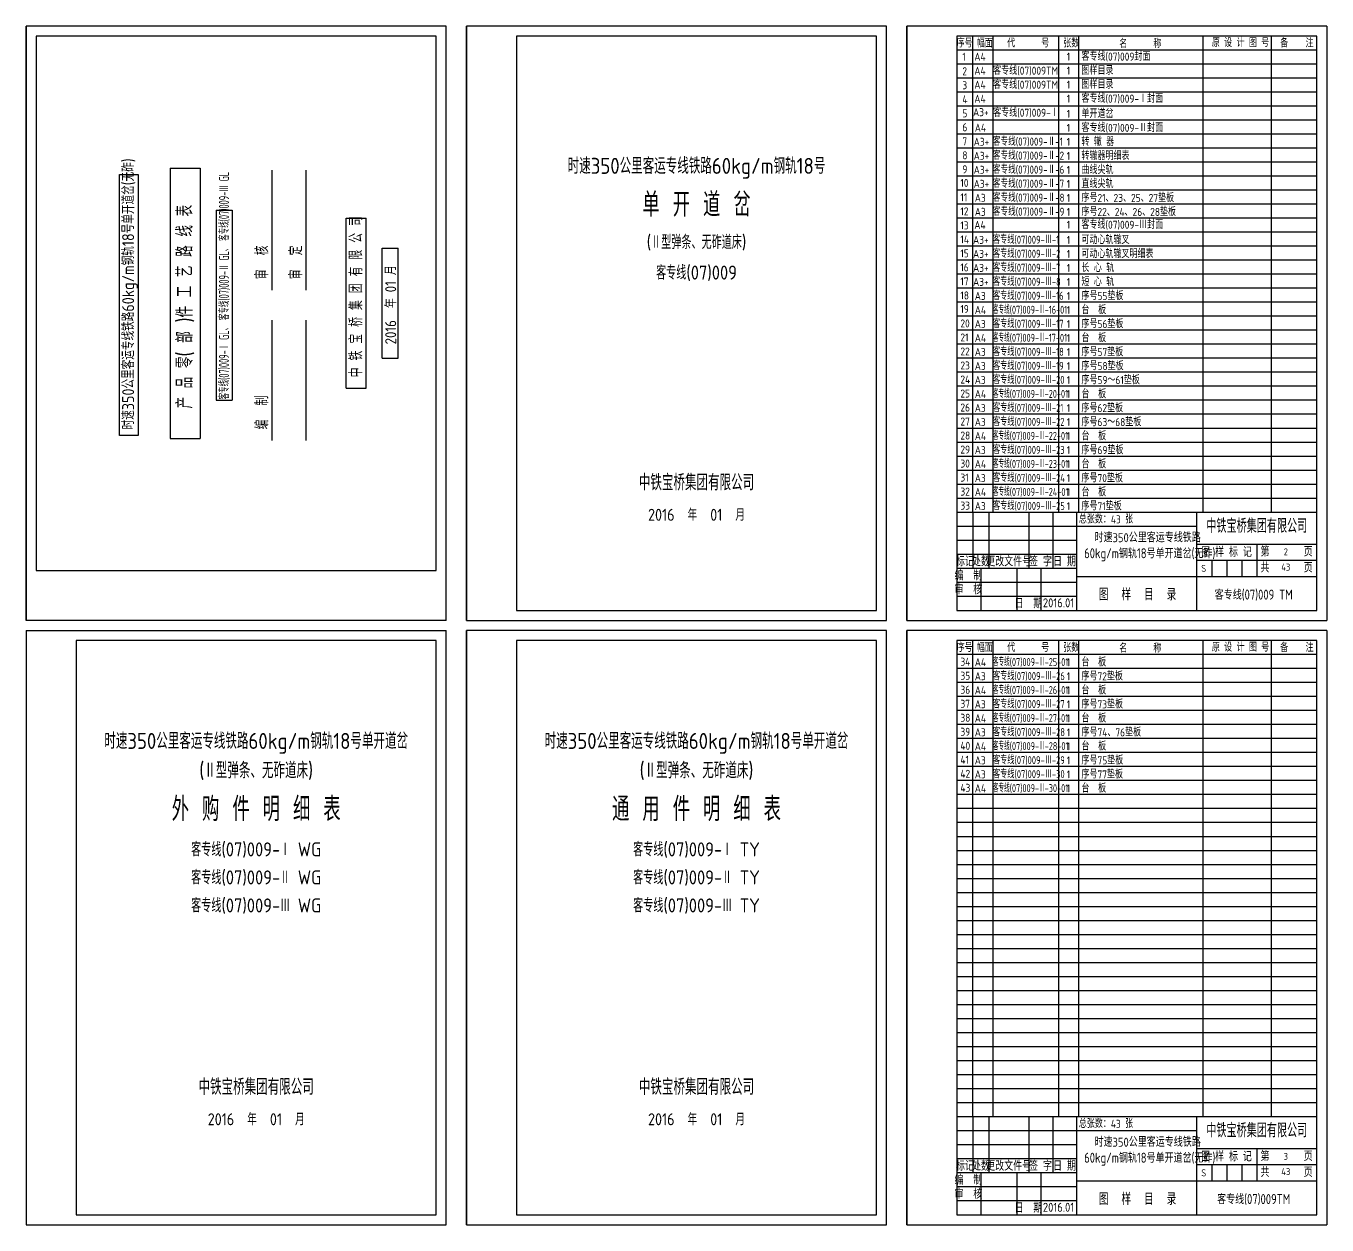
# Model space of a CAD drawing. Header units: millimetres. Extents: x 88099 to 263099, y -144739 to -10699.
# Drawn here: x 157139 to 222139, y -144739 to -84839 of the extents above; entities that cross this region are included whole.
import ezdxf
from ezdxf.enums import TextEntityAlignment as Align

# ---------------------------------------------------------------- set-up
doc = ezdxf.new("R2010")
doc.units = ezdxf.units.MM
doc.layers.get('0').update_dxf_attribs({"color": 1})
for name, color, linetype in [('1', 7, 'Continuous'), ('4', 7, 'Continuous'), ('Layer6', 7, 'Continuous'), ('文字9', 7, 'Continuous'), ('文字层', 4, 'Continuous'), ('粗实线层', 1, 'Continuous'), ('细实线层', 7, 'Continuous')]:
    doc.layers.add(name, color=color, linetype=linetype)
doc.styles.add('HZ', font='gbenor.shx', dxfattribs={"width": 0.7, "bigfont": 'gbcbig.shx'})
doc.styles.get("Standard").update_dxf_attribs({"font": 'gbenor.shx', "bigfont": 'gbcbig.shx'})

msp = doc.modelspace()

# ---------------------------------------------------------------- linework, layer by layer
for p, q in [((201138.58, -84839.02), (201138.58, -114539.02)), ((201138.58, -115039.02), (201138.58, -144739.02))]:
    msp.add_line(p, q)
at = {"color": 7, "linetype": 'Continuous'}
for p, q in [((203638.58, -85339.02), (203638.58, -114039.02)), ((204438.58, -109139.02), (204438.58, -85339.02)), ((205452.99, -109139.02), (205452.99, -85339.02)), ((208738.58, -109139.02), (208738.58, -85339.02)), ((209738.58, -109139.02), (209738.58, -85339.02)), ((215953.45, -109139.02), (215953.45, -85339.02)), ((219364, -109139.02), (219364, -85339.02)), ((203638.58, -115539.02), (203638.58, -144239.02)), ((204438.58, -139339.02), (204438.58, -115539.02)), ((205452.99, -139339.02), (205452.99, -115539.02)), ((208738.58, -139339.02), (208738.58, -115539.02)), ((209738.58, -139339.02), (209738.58, -115539.02)), ((215953.45, -139339.02), (215953.45, -115539.02)), ((219364, -139339.02), (219364, -115539.02))]:
    msp.add_line(p, q, dxfattribs=at)
at = {"layer": '1', "color": 0, "ltscale": 50}
for p, q in [((222138.58, -84839.02), (222138.58, -114539.02)), ((222138.58, -115039.02), (222138.58, -144739.02))]:
    msp.add_line(p, q, dxfattribs=at)
at = {"layer": 'Layer6'}
msp.add_line((179138.58, -144739.02), (179138.58, -115039.02), dxfattribs=at)
at = {"layer": '粗实线层'}
for p, q in [((157638.58, -85339.02), (157638.58, -112039.02)), ((177638.58, -85339.02), (157638.58, -85339.02)), ((177638.58, -112039.02), (177638.58, -85339.02)), ((199638.58, -85339.02), (181638.58, -85339.02)), ((181638.58, -85339.02), (181638.58, -114039.02)), ((199638.58, -114039.02), (199638.58, -85339.02)), ((221638.58, -85339.02), (203638.58, -85339.02)), ((221638.58, -114039.02), (221638.58, -85339.02)), ((221638.58, -109139.02), (203638.58, -109139.02)), ((209638.58, -114039.02), (209638.58, -109139.02)), ((215638.58, -114039.02), (215638.58, -109139.02)), ((221638.58, -110739.02), (215638.58, -110739.02)), ((157638.58, -112039.02), (177638.58, -112039.02)), ((209638.58, -111939.02), (203638.58, -111939.02)), ((209638.58, -112339.02), (215638.58, -112339.02)), ((215638.58, -112339.02), (221638.58, -112339.02)), ((181638.58, -114039.02), (199638.58, -114039.02)), ((203638.58, -114039.02), (221638.58, -114039.02)), ((177638.58, -115539.02), (159638.58, -115539.02)), ((159638.58, -115539.02), (159638.58, -144239.02)), ((177638.58, -144239.02), (177638.58, -115539.02)), ((199638.58, -115539.02), (181638.58, -115539.02)), ((181638.58, -115539.02), (181638.58, -144239.02)), ((199638.58, -144239.02), (199638.58, -115539.02)), ((221638.58, -115539.02), (203638.58, -115539.02)), ((221638.58, -144239.02), (221638.58, -115539.02)), ((221638.58, -139339.02), (203638.58, -139339.02)), ((209638.58, -144239.02), (209638.58, -139339.02)), ((215638.58, -144239.02), (215638.58, -139339.02)), ((221638.58, -140939.02), (215638.58, -140939.02)), ((209638.58, -142139.02), (203638.58, -142139.02)), ((209638.58, -142539.02), (215638.58, -142539.02)), ((215638.58, -142539.02), (221638.58, -142539.02)), ((159638.58, -144239.02), (177638.58, -144239.02)), ((181638.58, -144239.02), (199638.58, -144239.02)), ((203638.58, -144239.02), (221638.58, -144239.02))]:
    msp.add_line(p, q, dxfattribs=at)
at = {"layer": '细实线层'}
for p, q in [((157138.58, -114539.02), (157138.58, -84839.02)), ((178138.58, -84839.02), (157138.58, -84839.02)), ((157138.58, -84839.02), (157138.58, -114539.02)), ((157138.58, -84839.02), (157138.58, -114539.02)), ((178138.58, -114539.02), (178138.58, -84839.02)), ((200138.58, -84839.02), (179138.58, -84839.02)), ((179138.58, -84839.02), (179138.58, -114539.02)), ((179138.58, -114539.02), (179138.58, -84839.02)), ((200138.58, -114539.02), (200138.58, -84839.02)), ((201138.58, -114539.02), (201138.58, -84839.02)), ((201138.58, -114539.02), (201138.58, -84839.02)), ((201138.58, -114539.02), (201138.58, -84839.02)), ((222138.58, -84839.02), (201138.58, -84839.02)), ((221638.58, -86039.02), (203638.58, -86039.02)), ((221638.58, -86739.02), (203638.58, -86739.02)), ((221638.58, -87439.02), (203638.58, -87439.02)), ((221638.58, -88139.02), (203638.58, -88139.02)), ((221638.58, -88839.02), (203638.58, -88839.02)), ((221638.58, -89539.02), (203638.58, -89539.02)), ((221638.58, -90239.02), (203638.58, -90239.02)), ((221638.58, -90939.02), (203638.58, -90939.02)), ((221638.58, -91639.02), (203638.58, -91639.02)), ((164338.58, -91939.02), (164338.58, -105439.02)), ((164338.58, -91939.02), (165838.58, -91939.02)), ((165838.58, -91939.02), (165838.58, -105439.02)), ((169438.58, -98039.02), (169438.58, -92039.02)), ((171138.58, -98039.02), (171138.58, -92039.02)), ((221638.58, -92339.02), (203638.58, -92339.02)), ((221638.58, -93039.02), (203638.58, -93039.02)), ((166638.58, -94039.02), (167438.58, -94039.02)), ((166638.58, -94039.02), (166638.58, -103539.02)), ((167438.58, -94039.02), (167438.58, -103539.02)), ((221638.58, -93739.02), (203638.58, -93739.02)), ((173138.58, -94439.02), (174138.58, -94439.02)), ((173138.58, -102939.02), (173138.58, -94439.02)), ((174138.58, -102939.02), (174138.58, -94439.02)), ((221638.58, -94439.02), (203638.58, -94439.02)), ((221638.58, -95139.02), (203638.58, -95139.02)), ((174938.58, -101439.02), (174938.58, -95939.02)), ((174938.58, -95939.02), (175738.58, -95939.02)), ((175738.58, -101439.02), (175738.58, -95939.02)), ((221638.58, -95839.02), (203638.58, -95839.02)), ((221638.58, -96539.02), (203638.58, -96539.02)), ((221638.58, -97239.02), (203638.58, -97239.02)), ((221638.58, -97939.02), (203638.58, -97939.02)), ((221638.58, -98639.02), (203638.58, -98639.02)), ((221638.58, -99339.02), (203638.58, -99339.02)), ((169438.58, -105539.02), (169438.58, -99539.02)), ((171138.58, -105539.02), (171138.58, -99539.02)), ((221638.58, -100039.02), (203638.58, -100039.02)), ((221638.58, -100739.02), (203638.58, -100739.02)), ((174938.58, -101439.02), (175738.58, -101439.02)), ((221638.58, -101439.02), (203638.58, -101439.02)), ((221638.58, -102139.02), (203638.58, -102139.02)), ((173138.58, -102939.02), (174138.58, -102939.02)), ((221638.58, -102839.02), (203638.58, -102839.02)), ((166638.58, -103539.02), (167438.58, -103539.02)), ((221638.58, -103539.02), (203638.58, -103539.02)), ((221638.58, -104239.02), (203638.58, -104239.02)), ((221638.58, -104939.02), (203638.58, -104939.02)), ((164338.58, -105439.02), (165838.58, -105439.02)), ((221638.58, -105639.02), (203638.58, -105639.02)), ((221638.58, -106339.02), (203638.58, -106339.02)), ((221638.58, -107039.02), (203638.58, -107039.02)), ((221638.58, -107739.02), (203638.58, -107739.02)), ((221638.58, -108439.02), (203638.58, -108439.02)), ((204438.58, -109139.02), (204438.58, -111939.02)), ((205238.58, -109139.02), (205238.58, -111939.02)), ((207238.58, -109139.02), (207238.58, -111939.02)), ((208438.58, -109139.02), (208438.58, -111939.02)), ((215638.58, -109839.02), (203638.58, -109839.02)), ((209638.58, -110539.02), (203638.58, -110539.02)), ((218638.58, -110739.02), (218638.58, -112339.02)), ((209638.58, -111239.02), (203638.58, -111239.02)), ((221638.58, -111539.02), (215638.58, -111539.02)), ((216388.58, -111539.02), (216388.58, -112339.02)), ((217138.58, -111539.02), (217138.58, -112339.02)), ((217888.58, -111539.02), (217888.58, -112339.02)), ((204838.58, -111939.02), (204838.58, -114039.02)), ((206638.58, -111939.02), (206638.58, -114039.02)), ((207838.58, -111939.02), (207838.58, -114039.02)), ((209638.58, -112639.02), (203638.58, -112639.02)), ((209638.58, -113339.02), (203638.58, -113339.02)), ((178138.58, -114539.02), (157138.58, -114539.02)), ((157138.58, -115039.02), (178138.58, -115039.02)), ((157138.58, -115039.02), (157138.58, -144739.02)), ((178138.58, -144739.02), (178138.58, -115039.02)), ((179138.58, -114539.02), (200138.58, -114539.02)), ((179138.58, -115039.02), (179138.58, -144739.02)), ((200138.58, -115039.02), (179138.58, -115039.02)), ((179138.58, -115039.02), (179138.58, -144739.02)), ((200138.58, -144739.02), (200138.58, -115039.02)), ((201138.58, -114539.02), (222138.58, -114539.02)), ((201138.58, -144739.02), (201138.58, -115039.02)), ((201138.58, -144739.02), (201138.58, -115039.02)), ((201138.58, -144739.02), (201138.58, -115039.02)), ((222138.58, -115039.02), (201138.58, -115039.02)), ((221638.58, -116239.02), (203638.58, -116239.02)), ((221638.58, -116939.02), (203638.58, -116939.02)), ((221638.58, -117639.02), (203638.58, -117639.02)), ((221638.58, -118339.02), (203638.58, -118339.02)), ((221638.58, -119039.02), (203638.58, -119039.02)), ((221638.58, -119739.02), (203638.58, -119739.02)), ((221638.58, -120439.02), (203638.58, -120439.02)), ((221638.58, -121139.02), (203638.58, -121139.02)), ((221638.58, -121839.02), (203638.58, -121839.02)), ((221638.58, -122539.02), (203638.58, -122539.02)), ((221638.58, -123239.02), (203638.58, -123239.02)), ((221638.58, -123939.02), (203638.58, -123939.02)), ((221638.58, -124639.02), (203638.58, -124639.02)), ((221638.58, -125339.02), (203638.58, -125339.02)), ((221638.58, -126039.02), (203638.58, -126039.02)), ((221638.58, -126739.02), (203638.58, -126739.02)), ((221638.58, -127439.02), (203638.58, -127439.02)), ((221638.58, -128139.02), (203638.58, -128139.02)), ((221638.58, -128839.02), (203638.58, -128839.02)), ((221638.58, -129539.02), (203638.58, -129539.02)), ((221638.58, -130239.02), (203638.58, -130239.02)), ((221638.58, -130939.02), (203638.58, -130939.02)), ((221638.58, -131639.02), (203638.58, -131639.02)), ((221638.58, -132339.02), (203638.58, -132339.02)), ((221638.58, -133039.02), (203638.58, -133039.02)), ((221638.58, -133739.02), (203638.58, -133739.02)), ((221638.58, -134439.02), (203638.58, -134439.02)), ((221638.58, -135139.02), (203638.58, -135139.02)), ((221638.58, -135839.02), (203638.58, -135839.02)), ((221638.58, -136539.02), (203638.58, -136539.02)), ((221638.58, -137239.02), (203638.58, -137239.02)), ((221638.58, -137939.02), (203638.58, -137939.02)), ((221638.58, -138639.02), (203638.58, -138639.02)), ((204438.58, -139339.02), (204438.58, -142139.02)), ((205238.58, -139339.02), (205238.58, -142139.02)), ((207238.58, -139339.02), (207238.58, -142139.02)), ((208438.58, -139339.02), (208438.58, -142139.02)), ((215638.58, -140039.02), (203638.58, -140039.02)), ((209638.58, -140739.02), (203638.58, -140739.02)), ((218638.58, -140939.02), (218638.58, -142539.02)), ((209638.58, -141439.02), (203638.58, -141439.02)), ((204838.58, -142139.02), (204838.58, -144239.02)), ((206638.58, -142139.02), (206638.58, -144239.02)), ((207838.58, -142139.02), (207838.58, -144239.02)), ((221638.58, -141739.02), (215638.58, -141739.02)), ((216388.58, -141739.02), (216388.58, -142539.02)), ((217138.58, -141739.02), (217138.58, -142539.02)), ((217888.58, -141739.02), (217888.58, -142539.02)), ((209638.58, -142839.02), (203638.58, -142839.02)), ((209638.58, -143539.02), (203638.58, -143539.02)), ((157138.58, -144739.02), (178138.58, -144739.02)), ((179138.58, -144739.02), (200138.58, -144739.02)), ((201138.58, -144739.02), (222138.58, -144739.02))]:
    msp.add_line(p, q, dxfattribs=at)
msp.add_lwpolyline([(161813.78, -92262.07), (162741.62, -92262.07), (162741.62, -105295.93), (161813.78, -105295.93)], close=True, dxfattribs=at)

# ---------------------------------------------------------------- texts
for p in [(209740.22, -109685.55), (209740.22, -139885.55)]:
    msp.add_text('总张数：43 张', height=400).set_placement(p)
at = {"layer": '4', "linetype": 'Continuous'}
for p in [(204033.71, -85902.58), (204033.71, -116102.58)]:
    msp.add_text('序号', height=400, dxfattribs=at).set_placement(p, align=Align.CENTER)
for s, p in [('幅面', (204636.53, -85905.78)), ('代      号', (206161.53, -85905.78)), ('张数', (208962.29, -85905.78)), ('名      称', (211763.82, -85933.97)), ('原 设 计 图 号', (216384.17, -85885.62)), ('备    注', (219800.79, -85905.78)), ('1', (203921.23, -86577.09)), ('2', (203921.23, -87299.04)), ('3', (203921.23, -87999.04)), ('4', (203921.23, -88699.04)), ('5', (203921.23, -89399.04)), ('6', (203921.23, -90099.04)), ('7', (203921.23, -90799.04)), ('8', (203921.23, -91499.04)), ('9', (203921.23, -92199.04)), ('10', (203823.28, -92877.09)), ('11', (203823.28, -93599.04)), ('12', (203823.28, -94299.04)), ('13', (203823.28, -94999.04)), ('14', (203823.28, -95699.04)), ('15', (203823.28, -96399.04)), ('16', (203823.28, -97099.04)), ('17', (203823.28, -97799.04)), ('18', (203823.28, -98499.04)), ('19', (203823.28, -99177.09)), ('20', (203823.28, -99899.04)), ('21', (203823.28, -100599.04)), ('22', (203823.28, -101299.04)), ('23', (203823.28, -101999.04)), ('24', (203823.28, -102699.04)), ('25', (203823.28, -103399.04)), ('26', (203823.28, -104099.04)), ('27', (203823.28, -104799.04)), ('28', (203823.28, -105499.04)), ('29', (203823.28, -106199.04)), ('30', (203823.28, -106899.04)), ('31', (203823.28, -107599.04)), ('32', (203823.28, -108299.04)), ('33', (203823.28, -108999.04)), ('幅面', (204636.53, -116105.78)), ('代      号', (206161.53, -116105.78)), ('张数', (208962.29, -116105.78)), ('名      称', (211763.82, -116133.97)), ('原 设 计 图 号', (216384.17, -116085.62)), ('备    注', (219800.79, -116105.78)), ('34', (203823.28, -116799.04)), ('35', (203823.28, -117499.04)), ('36', (203823.28, -118199.04)), ('37', (203823.28, -118899.04)), ('38', (203823.28, -119599.04)), ('39', (203823.28, -120299.04)), ('40', (203823.28, -120999.04)), ('41', (203823.28, -121699.04)), ('42', (203823.28, -122399.04)), ('43', (203823.28, -123099.04))]:
    msp.add_text(s, height=400, dxfattribs=at).set_placement(p)
at = {"layer": 'Layer6'}
for s, p in [('A4', (204519.12, -86574.15)), ('1', (209136.61, -86568.88)), ('客专线(07)009封面', (209871.87, -86568.88)), ('A4', (204519.12, -87274.15)), ('客专线(07)009TM', (205460.97, -87271.43)), ('1', (209136.61, -87268.88)), ('图样目录', (209871.87, -87268.88)), ('A4', (204519.12, -87974.15)), ('客专线(07)009TM', (205460.97, -87971.43)), ('1', (209136.61, -87968.88)), ('图样目录', (209871.87, -87968.88)), ('A4', (204519.12, -88674.15)), ('1', (209136.61, -88668.88)), ('客专线(07)009-Ⅰ封面', (209871.87, -88668.88)), ('A3+', (204455.23, -89344.16)), ('客专线(07)009-Ⅰ', (205460.97, -89371.43)), ('1', (209136.61, -89427.7)), ('单开道岔', (209871.87, -89427.7)), ('客专线(07)009-Ⅱ封面', (209871.87, -90127.7)), ('A4', (204541.69, -90123.46)), ('1', (209136.61, -90127.7)), ('A3+', (204486.13, -90823.46)), ('1', (209136.61, -90827.7)), ('转 辙 器', (209871.87, -90827.7)), ('A3+', (204486.13, -91523.46)), ('1', (209136.61, -91527.7)), ('转辙器明细表', (209871.87, -91527.7)), ('A3+', (204486.13, -92223.46)), ('1', (209136.61, -92227.7)), ('曲线尖轨', (209871.87, -92227.7)), ('A3+', (204486.13, -92923.46)), ('1', (209136.61, -92927.7)), ('直线尖轨', (209871.87, -92927.7)), ('A3', (204541.69, -93623.46)), ('1', (209136.61, -93627.7)), ('序号21、23、25、27垫板', (209871.87, -93627.7)), ('A3', (204541.69, -94323.46)), ('1', (209136.61, -94327.7)), ('序号22、24、26、28垫板', (209871.87, -94327.7)), ('A4', (204519.12, -94974.15)), ('1', (209136.61, -94968.88)), ('客专线(07)009-Ⅲ封面', (209871.87, -94968.88)), ('A3+', (204455.23, -95723.46)), ('1', (209136.61, -95727.7)), ('可动心轨辙叉', (209871.87, -95727.7)), ('A3+', (204455.23, -96423.46)), ('1', (209136.61, -96427.7)), ('可动心轨辙叉明细表', (209871.87, -96427.7)), ('A3+', (204455.23, -97123.46)), ('1', (209136.61, -97127.7)), ('长 心 轨', (209871.87, -97127.7)), ('A3+', (204455.23, -97823.46)), ('1', (209136.61, -97827.7)), ('短 心 轨', (209871.87, -97827.7)), ('A3', (204541.69, -98523.46)), ('1', (209136.61, -98527.7)), ('序号55垫板', (209871.87, -98527.7)), ('台  板', (209871.87, -99227.7)), ('A4', (204541.69, -99223.46)), ('1', (209136.61, -99227.7)), ('A3', (204541.69, -99923.46)), ('1', (209136.61, -99927.7)), ('序号56垫板', (209871.87, -99927.7)), ('A4', (204541.69, -100623.46)), ('1', (209136.61, -100627.7)), ('台  板', (209871.87, -100627.7)), ('A3', (204541.69, -101323.46)), ('1', (209136.61, -101327.7)), ('序号57垫板', (209871.87, -101327.7)), ('A3', (204541.69, -102023.46)), ('1', (209136.61, -102027.7)), ('序号58垫板', (209871.87, -102027.7)), ('A3', (204541.69, -102723.46)), ('1', (209136.61, -102727.7)), ('序号59～61垫板', (209871.87, -102727.7)), ('A4', (204541.69, -103423.46)), ('1', (209136.61, -103427.7)), ('台  板', (209871.87, -103427.7)), ('A3', (204541.69, -104123.46)), ('1', (209136.61, -104127.7)), ('序号62垫板', (209871.87, -104127.7)), ('A3', (204541.69, -104823.46)), ('1', (209136.61, -104827.7)), ('序号63～68垫板', (209871.87, -104827.7)), ('A4', (204541.69, -105523.46)), ('1', (209136.61, -105527.7)), ('台  板', (209871.87, -105527.7)), ('A3', (204541.69, -106223.46)), ('1', (209136.61, -106227.7)), ('序号69垫板', (209871.87, -106227.7)), ('A4', (204541.69, -106923.46)), ('1', (209136.61, -106927.7)), ('台  板', (209871.87, -106927.7)), ('A3', (204541.69, -107623.46)), ('1', (209136.61, -107627.7)), ('序号70垫板', (209871.87, -107627.7)), ('台  板', (209871.87, -108327.7)), ('A4', (204541.69, -108323.46)), ('1', (209136.61, -108327.7)), ('A3', (204541.69, -109023.46)), ('1', (209136.61, -109027.7)), ('序号71垫板', (209871.87, -109027.7)), ('A4', (204541.69, -116823.46)), ('1', (209136.61, -116827.7)), ('台  板', (209871.87, -116827.7)), ('A3', (204541.69, -117523.46)), ('1', (209136.61, -117527.7)), ('序号72垫板', (209871.87, -117527.7)), ('A4', (204541.69, -118223.46)), ('1', (209136.61, -118227.7)), ('台  板', (209871.87, -118227.7)), ('A3', (204541.69, -118923.46)), ('1', (209136.61, -118927.7)), ('序号73垫板', (209871.87, -118927.7)), ('A4', (204541.69, -119623.46)), ('1', (209136.61, -119627.7)), ('台  板', (209871.87, -119627.7)), ('A3', (204541.69, -120323.46)), ('1', (209136.61, -120327.7)), ('序号74、76垫板', (209871.87, -120327.7)), ('A4', (204541.69, -121023.46)), ('1', (209136.61, -121027.7)), ('台  板', (209871.87, -121027.7)), ('A3', (204541.69, -121723.46)), ('1', (209136.61, -121727.7)), ('序号75垫板', (209871.87, -121727.7)), ('A3', (204541.69, -122423.46)), ('1', (209136.61, -122427.7)), ('序号77垫板', (209871.87, -122427.7)), ('A4', (204541.69, -123123.46)), ('1', (209136.61, -123127.7)), ('台  板', (209871.87, -123127.7))]:
    msp.add_text(s, height=400, dxfattribs=at).set_placement(p)
for s, width, p in [('客专线(07)009-Ⅱ-1', 0.95, (205447.27, -90815.7)), ('客专线(07)009-Ⅱ-2', 0.95, (205447.27, -91515.7)), ('客专线(07)009-Ⅱ-6', 0.95, (205447.27, -92215.7)), ('客专线(07)009-Ⅱ-7', 0.95, (205447.27, -92915.7)), ('客专线(07)009-Ⅱ-8', 0.95, (205447.27, -93615.7)), ('客专线(07)009-Ⅱ-9', 0.95, (205447.27, -94315.7)), ('客专线(07)009-Ⅲ-1', 0.9, (205447.27, -95715.7)), ('客专线(07)009-Ⅲ-2', 0.9, (205447.27, -96415.7)), ('客专线(07)009-Ⅲ-7', 0.9, (205447.27, -97115.7)), ('客专线(07)009-Ⅲ-8', 0.9, (205447.27, -97815.7)), ('客专线(07)009-Ⅲ-16', 0.9, (205447.27, -98515.7)), ('客专线(07)009-Ⅲ-16-01', 0.7, (205447.27, -99215.7)), ('客专线(07)009-Ⅲ-17', 0.9, (205447.27, -99915.7)), ('客专线(07)009-Ⅲ-17-01', 0.7, (205447.27, -100615.7)), ('客专线(07)009-Ⅲ-18', 0.9, (205447.27, -101315.7)), ('客专线(07)009-Ⅲ-19', 0.9, (205447.27, -102015.7)), ('客专线(07)009-Ⅲ-20', 0.9, (205447.27, -102715.7)), ('客专线(07)009-Ⅲ-20-01', 0.7, (205447.27, -103415.7)), ('客专线(07)009-Ⅲ-21', 0.9, (205447.27, -104115.7)), ('客专线(07)009-Ⅲ-22', 0.9, (205447.27, -104815.7)), ('客专线(07)009-Ⅲ-22-01', 0.7, (205447.27, -105515.7)), ('客专线(07)009-Ⅲ-23', 0.9, (205447.27, -106215.7)), ('客专线(07)009-Ⅲ-23-01', 0.7, (205447.27, -106915.7)), ('客专线(07)009-Ⅲ-24', 0.9, (205447.27, -107615.7)), ('客专线(07)009-Ⅲ-24-01', 0.7, (205447.27, -108315.7)), ('客专线(07)009-Ⅲ-25', 0.9, (205447.27, -109015.7)), ('客专线(07)009-Ⅲ-25-01', 0.7, (205447.27, -116815.7)), ('客专线(07)009-Ⅲ-26', 0.9, (205447.27, -117515.7)), ('客专线(07)009-Ⅲ-26-01', 0.7, (205447.27, -118215.7)), ('客专线(07)009-Ⅲ-27', 0.9, (205447.27, -118915.7)), ('客专线(07)009-Ⅲ-27-01', 0.7, (205447.27, -119615.7)), ('客专线(07)009-Ⅲ-28', 0.9, (205447.27, -120315.7)), ('客专线(07)009-Ⅲ-28-01', 0.7, (205447.27, -121015.7)), ('客专线(07)009-Ⅲ-29', 0.9, (205447.27, -121715.7)), ('客专线(07)009-Ⅲ-30', 0.9, (205447.27, -122415.7)), ('客专线(07)009-Ⅲ-30-01', 0.7, (205447.27, -123115.7))]:
    msp.add_text(s, height=400, dxfattribs=dict(at, width=width)).set_placement(p)
at = {"layer": '文字9', "style": 'HZ'}
for p in [(210523.25, -110627.55), (210523.25, -140827.55)]:
    msp.add_text('时速350公里客运专线铁路', height=450, dxfattribs=at).set_placement(p)
at = {"layer": '文字层', "color": 1}
for p in [(218630.67, -110160.47), (218630.67, -140360.47)]:
    msp.add_text('中铁宝桥集团有限公司', height=700, dxfattribs=at).set_placement(p, align=Align.CENTER)
at = {"layer": '文字层'}
for s, height, p in [('图 样 标 记', 450, (217120.5, -111356.1)), ('第       页', 450, (220120.5, -111338.26)), ('2', 350, (220081.66, -111286.2)), ('标记', 450, (204049.78, -111826.31)), ('处数', 450, (204849.78, -111826.31)), ('更改文件号', 450, (206236.95, -111826.31)), ('签 字', 450, (207822.48, -111826.31)), ('日 期', 450, (209022.48, -111826.31)), ('S', 350, (215980.7, -112107.98)), ('共       页', 450, (220120.5, -112138.26)), ('43', 350, (220081.66, -112047.11)), ('编  制', 450, (204222.48, -112526.31)), ('审  核', 450, (204222.48, -113226.31)), ('日  期', 450, (207222.48, -113926.31)), ('2016.01', 450, (208724.94, -113880.3)), ('第       页', 450, (220120.5, -141538.26)), ('标记', 450, (204049.78, -142026.31)), ('处数', 450, (204849.78, -142026.31)), ('更改文件号', 450, (206236.95, -142026.31)), ('签 字', 450, (207822.48, -142026.31)), ('日 期', 450, (209022.48, -142026.31)), ('图 样 标 记', 450, (217120.5, -141556.1)), ('3', 350, (220081.66, -141486.2)), ('编  制', 450, (204222.48, -142726.31)), ('S', 350, (215980.7, -142307.98)), ('共       页', 450, (220120.5, -142338.26)), ('43', 350, (220081.66, -142247.11)), ('审  核', 450, (204222.48, -143426.31)), ('日  期', 450, (207222.48, -144126.31)), ('2016.01', 450, (208724.94, -144080.3))]:
    msp.add_text(s, height=height, dxfattribs=at).set_placement(p, align=Align.CENTER)
for p in [(210739.43, -113537.72), (210739.43, -143737.72)]:
    msp.add_text('图  样  目  录', height=600, dxfattribs=at).set_placement(p)
at = {"layer": '粗实线层'}
for s, height, p in [('单 开 道 岔', 1200, (190638.58, -94360.91)), ('中铁宝桥集团有限公司', 800, (190638.58, -108040.54)), ('外 购 件 明 细 表', 1200, (168638.58, -124560.91)), ('通 用 件 明 细 表', 1200, (190638.58, -124560.91)), ('中铁宝桥集团有限公司', 800, (168638.58, -138240.54)), ('中铁宝桥集团有限公司', 800, (190638.58, -138240.54))]:
    msp.add_text(s, height=height, dxfattribs=at).set_placement(p, align=Align.CENTER)
for s, height, p in [('产 品 零( 部 )件 工 艺 路 线 表', 800, (165462.72, -103947.83)), ('中 铁 宝 桥 集 团 有 限 公 司', 650, (173945.45, -102386.49)), ('审  核', 650, (169245.45, -97486.49)), ('审  定', 650, (170945.45, -97486.49)), ('编  制', 650, (169245.45, -104986.49))]:
    msp.add_text(s, height=height, rotation=90, dxfattribs=at).set_placement(p)
at = {"layer": '粗实线层', "style": 'HZ', "width": 0.9}
for p in [(210007.51, -111429.07), (210007.51, -141629.07)]:
    msp.add_text('60kg/m钢轨18号单开道岔(无砟)', height=500, dxfattribs=at).set_placement(p)
for s, p in [('客专线(07)009 TM', (218476.96, -113241.36)), ('客专线(07)009TM', (218476.96, -143441.36))]:
    msp.add_text(s, height=500, dxfattribs=at).set_placement(p, align=Align.MIDDLE)
at = {"layer": '细实线层'}
for s, height, p in [('时速350公里客运专线铁路60kg/m钢轨18号', 800, (190638.58, -92226.14)), ('(Ⅱ型弹条、无砟道床)', 700, (190638.58, -95986.09)), ('客专线(07)009', 700, (190638.58, -97508.51)), ('2016  年  01  月', 600, (190638.58, -109558.03)), ('时速350公里客运专线铁路60kg/m钢轨18号单开道岔', 800, (168638.58, -120957.58)), ('时速350公里客运专线铁路60kg/m钢轨18号单开道岔', 800, (190638.58, -120957.58)), ('(Ⅱ型弹条、无砟道床)', 800, (168638.58, -122426.14)), ('(Ⅱ型弹条、无砟道床)', 800, (190638.58, -122426.14)), ('客专线(07)009-Ⅰ WG', 700, (168638.58, -126324.41)), ('客专线(07)009-Ⅰ TY', 700, (190638.58, -126324.41)), ('客专线(07)009-Ⅱ WG', 700, (168638.58, -127724.41)), ('客专线(07)009-Ⅱ TY', 700, (190638.58, -127724.41)), ('客专线(07)009-Ⅲ WG', 700, (168638.58, -129124.41)), ('客专线(07)009-Ⅲ TY', 700, (190638.58, -129124.41))]:
    msp.add_text(s, height=height, dxfattribs=at).set_placement(p, align=Align.CENTER)
msp.add_text('时速350公里客运专线铁路60kg/m钢轨18号单开道岔(无砟)', height=600, rotation=90, dxfattribs=at).set_placement((162541.68, -104992.44))
at = {"layer": '细实线层', "color": 6, "width": 0.65}
msp.add_text('客专线(07)009-Ⅰ GL、 客专线(07)009-Ⅱ GL、 客专线(07)009-Ⅲ GL', height=500, rotation=90, dxfattribs=at).set_placement((167276.99, -103493.7))
at = {"layer": '细实线层', "color": 6}
msp.add_text('2016  年 01 月', height=550, rotation=90, dxfattribs=at).set_placement((175633.74, -100745.47))
for p in [(168638.58, -139758.03), (190638.58, -139758.03)]:
    msp.add_text('2016  年  01  月', height=600, dxfattribs=at).set_placement(p, align=Align.CENTER)

doc.saveas('drawing.dxf')
